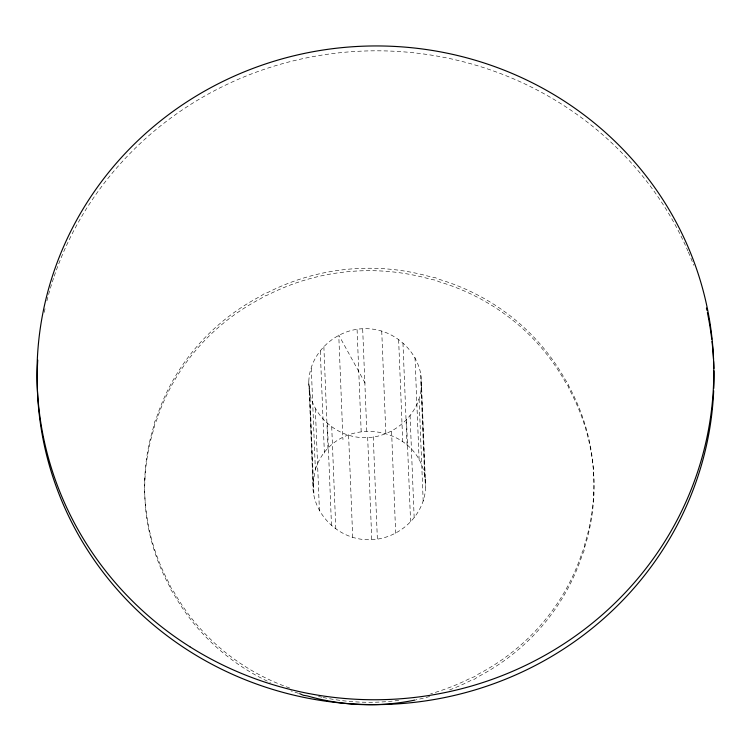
<?xml version="1.0" encoding="UTF-8"?>
<svg xmlns="http://www.w3.org/2000/svg" width="751" height="751" viewBox="0 0 751 751"><rect width="100%" height="100%" fill="white"/><g stroke="black" fill="none" stroke-linecap="round" stroke-linejoin="round"><path stroke-width="0.56" stroke-dasharray="3.75 2.82" d="M308.811 381.339C309.891 351.44 337.743 327.511 367.22 328.713C396.641 329.36 422.757 355.157 421.536 384.991L425.639 487.089C424.559 516.988 396.697 540.917 367.23 539.716C337.809 539.068 311.693 513.271 312.914 483.437L308.811 381.339C307.591 411.163 333.707 436.96 363.127 437.617C392.604 438.819 420.457 414.881 421.536 384.991M312.914 483.437L315.364 469.413L311.261 367.305M315.364 469.413C335.068 410.055 426.643 423.536 425.639 487.089M365.174 383.16L338.757 335.087L342.963 439.626M593.75 492.534L593.844 494.965M421.104 380.616L425.207 482.715M420.569 375.2L424.672 477.307M419.086 399.016L423.188 501.124M415.003 357.514L419.105 459.621M410.065 415.359L414.261 519.899M406.479 419.565L410.581 521.663M402.968 343.16L407.07 445.259M398.631 339.705L402.733 441.813M391.581 431.234L395.683 533.332M381.733 331.031L385.836 433.139M373.256 436.66L377.359 538.767M367.652 437.185L371.754 539.293M362.686 329.135L366.788 431.243M357.091 329.661L361.184 431.769M348.605 435.289L352.707 537.397M331.717 426.615L335.81 528.723M327.38 423.17L331.576 527.7M323.869 346.765L327.962 448.863M320.283 350.961L324.385 453.069M315.336 408.807L319.438 510.915M309.769 391.121L313.871 493.229M309.234 385.714L313.336 487.812M144.793 478.002L144.887 480.433M289.708 688.029A216.767 209.379 -2.3 0 1 173.181 590.643L170.796 587.413L169.36 583.696A216.767 209.379 -2.3 0 1 153.871 426.033L154.546 422.118L156.264 418.504A216.767 209.379 -2.3 0 1 260.738 296.129L264.089 293.81L267.938 292.421A216.767 209.379 -2.3 0 1 431.187 277.016L435.242 277.663L438.978 279.306A216.767 209.379 -2.3 0 1 565.362 379.893L567.747 383.123L569.183 386.84A216.767 209.379 -2.3 0 1 584.682 544.494L583.996 548.418L582.278 552.032A216.767 209.379 -2.3 0 1 477.805 674.407L474.454 676.717L470.605 678.115A216.767 209.379 -2.3 0 1 430.699 693.755M398.734 700.373A216.767 209.379 -2.3 0 1 323.061 697.444M321.926 697.2A216.767 209.379 -2.3 0 1 318.527 696.44M449.577 689.934A216.767 209.379 -2.3 0 0 470.699 680.547L474.557 679.148L477.908 676.839A216.767 209.379 -2.3 0 0 582.382 554.463L584.09 550.849L584.776 546.925A216.767 209.379 -2.3 0 0 569.277 389.271L567.85 385.554L565.465 382.325A216.767 209.379 -2.3 0 0 439.072 281.738L435.336 280.095L431.281 279.447A216.767 209.379 -2.3 0 0 268.041 294.852L264.183 296.241L260.832 298.56A216.767 209.379 -2.3 0 0 156.358 420.926L154.65 424.55L153.964 428.464A216.767 209.379 -2.3 0 0 169.454 586.127L170.89 589.845L173.274 593.074A216.767 209.379 -2.3 0 0 270.444 682.621M429.675 696.506A216.767 209.379 -2.3 0 1 416.195 699.819M298.56 693.323A216.767 209.379 -2.3 0 1 290.89 690.836M44.215 312.388A338.419 326.882 -2.3 0 1 45.238 307.779M46.9 300.898A338.419 326.882 -2.3 0 1 53.856 277.269M54.232 276.171A338.419 326.882 -2.3 0 1 362.63 51.087A338.419 326.882 -2.3 0 1 687.897 250.994M688.367 252.073A338.419 326.882 -2.3 0 1 693.661 265.234"/><path stroke-width="1.13" d="M299.658 693.661L303.404 695.304L307.459 695.952A216.767 209.379 -2.3 0 0 415.05 700.054M713.938 370.853A338.419 326.882 -2.3 0 1 713.779 388.417M713.685 390.745A338.419 326.882 -2.3 0 1 358.771 704.26A338.419 326.882 -2.3 0 1 37.747 360.048M706.419 308.023A338.419 326.882 -2.3 0 1 706.916 310.294M707.395 312.566A338.419 326.882 -2.3 0 1 711.741 339.142M712.014 341.48A338.419 326.882 -2.3 0 1 713.497 359.091M713.619 361.447A338.419 326.882 -2.3 0 1 713.891 368.506M189.825 646.714A338.419 326.882 -2.3 0 0 713.253 390.52A338.419 326.882 -2.3 0 0 223.122 81.324A338.419 326.882 -2.3 0 0 189.825 646.714"/></g></svg>
